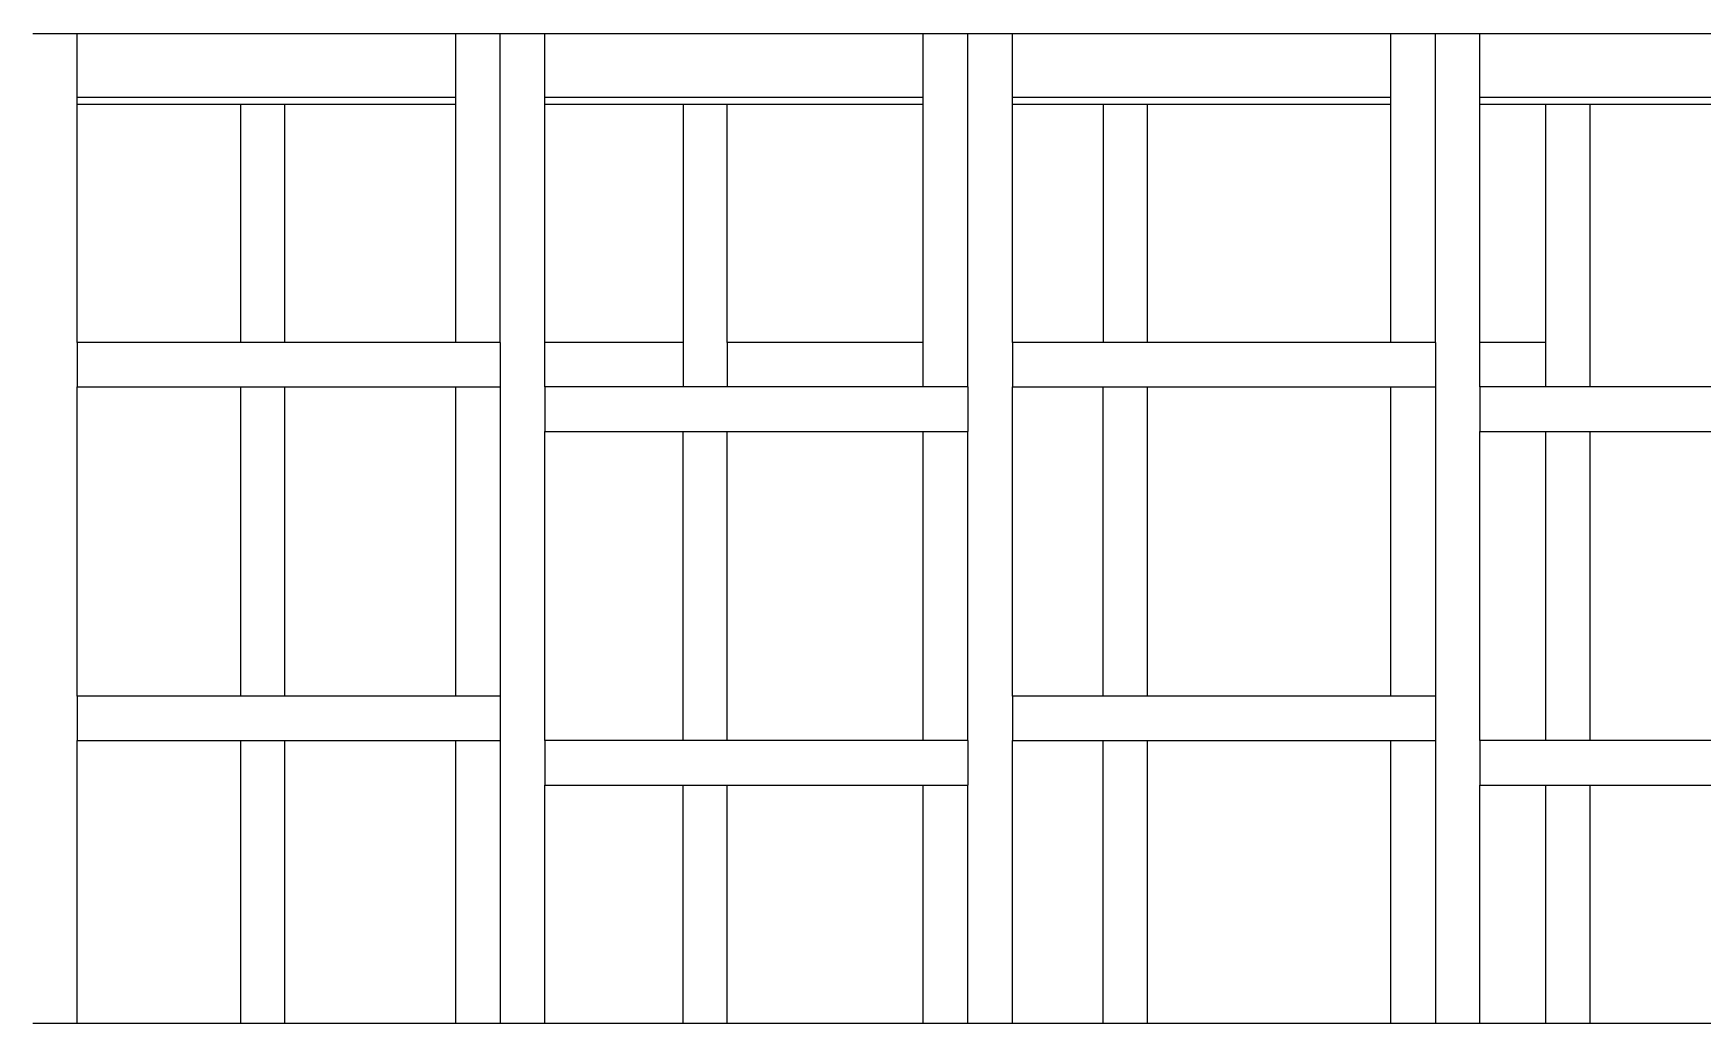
# Model space of a CAD drawing. Extents: x -60 to 60, y -13 to 16.
# Drawn here: x -19.992 to -16.244, y 7.016 to 9.241 of the extents above; entities that cross this region are included whole.
import ezdxf

# ---------------------------------------------------------------- set-up
doc = ezdxf.new("R2010")
doc.units = 0
doc.layers.get('0').update_dxf_attribs({"linetype": 'CONTINUOUS'})

msp = doc.modelspace()

# ---------------------------------------------------------------- linework, layer by layer
for p, q in [((-19.9936, 9.2407), (-19.8936, 9.2407)), ((-19.8936, 9.0967), (-19.8936, 9.2407)), ((-19.8936, 9.2407), (-19.0436, 9.2407)), ((-19.0436, 9.2407), (-18.9436, 9.2407)), ((-19.0436, 9.0967), (-19.0436, 9.2407)), ((-18.9436, 9.2407), (-18.8436, 9.2407)), ((-18.9436, 8.5464), (-18.9436, 9.2407)), ((-18.8436, 9.2407), (-17.9936, 9.2407)), ((-18.8436, 9.0967), (-18.8436, 9.2407)), ((-17.9936, 9.2407), (-17.8936, 9.2407)), ((-17.9936, 9.0967), (-17.9936, 9.2407)), ((-17.8936, 9.2407), (-17.7936, 9.2407)), ((-17.8936, 8.4464), (-17.8936, 9.2407)), ((-17.7936, 9.0967), (-17.7936, 9.2407)), ((-17.7936, 9.2407), (-16.9436, 9.2407)), ((-16.9436, 9.2407), (-16.8436, 9.2407)), ((-16.9436, 9.0967), (-16.9436, 9.2407)), ((-16.8436, 9.2407), (-16.7436, 9.2407)), ((-16.8436, 8.5464), (-16.8436, 9.2407)), ((-16.7436, 9.2407), (-15.8936, 9.2407)), ((-16.7436, 9.0967), (-16.7436, 9.2407)), ((-19.0436, 9.0967), (-19.8936, 9.0967)), ((-19.8936, 9.0807), (-19.8936, 9.0967)), ((-19.5264, 9.0807), (-19.8936, 9.0807)), ((-19.8936, 8.5464), (-19.8936, 9.0807)), ((-19.5264, 8.5464), (-19.5264, 9.0807)), ((-19.4271, 9.0807), (-19.5264, 9.0807)), ((-19.4271, 8.5464), (-19.4271, 9.0807)), ((-19.0436, 9.0807), (-19.4271, 9.0807)), ((-19.0436, 9.0807), (-19.0436, 9.0967)), ((-19.0436, 8.5464), (-19.0436, 9.0807)), ((-17.9936, 9.0967), (-18.8436, 9.0967)), ((-18.8436, 9.0807), (-18.8436, 9.0967)), ((-18.5332, 9.0807), (-18.8436, 9.0807)), ((-18.8436, 8.5464), (-18.8436, 9.0807)), ((-18.5332, 9.0807), (-18.5332, 8.5464)), ((-18.4338, 9.0807), (-18.5332, 9.0807)), ((-18.4338, 8.5464), (-18.4338, 9.0807)), ((-17.9936, 9.0807), (-18.4338, 9.0807)), ((-17.9936, 9.0807), (-17.9936, 9.0967)), ((-17.9936, 8.5464), (-17.9936, 9.0807)), ((-16.9436, 9.0967), (-17.7936, 9.0967)), ((-17.7936, 9.0807), (-17.7936, 9.0967)), ((-17.5896, 9.0807), (-17.7936, 9.0807)), ((-17.7936, 8.5464), (-17.7936, 9.0807)), ((-17.5896, 9.0807), (-17.5896, 8.5464)), ((-17.4903, 9.0807), (-17.5896, 9.0807)), ((-17.4903, 8.5464), (-17.4903, 9.0807)), ((-16.9436, 9.0807), (-17.4903, 9.0807)), ((-16.9436, 9.0807), (-16.9436, 9.0967)), ((-16.9436, 8.5464), (-16.9436, 9.0807)), ((-15.8936, 9.0967), (-16.7436, 9.0967)), ((-16.7436, 9.0807), (-16.7436, 9.0967)), ((-16.5963, 9.0807), (-16.7436, 9.0807)), ((-16.7436, 8.5464), (-16.7436, 9.0807)), ((-16.5963, 9.0807), (-16.5963, 8.5464)), ((-16.497, 9.0807), (-16.5963, 9.0807)), ((-16.497, 9.0807), (-16.497, 8.4464)), ((-15.8936, 9.0807), (-16.497, 9.0807)), ((-19.8936, 8.5464), (-19.8936, 8.4464)), ((-19.5264, 8.5464), (-19.8936, 8.5464)), ((-19.4271, 8.5464), (-19.5264, 8.5464)), ((-19.0436, 8.5464), (-19.4271, 8.5464)), ((-18.9436, 8.5464), (-19.0436, 8.5464)), ((-18.9436, 8.5464), (-18.9436, 8.4464)), ((-18.5332, 8.5464), (-18.8436, 8.5464)), ((-18.8436, 8.4464), (-18.8436, 8.5464)), ((-18.5332, 8.5464), (-18.5332, 8.4464)), ((-17.9936, 8.5464), (-18.4338, 8.5464)), ((-18.4338, 8.5464), (-18.4338, 8.4464)), ((-17.9936, 8.4464), (-17.9936, 8.5464)), ((-17.5896, 8.5464), (-17.7936, 8.5464)), ((-17.7936, 8.5464), (-17.7936, 8.4464)), ((-17.4903, 8.5464), (-17.5896, 8.5464)), ((-16.9436, 8.5464), (-17.4903, 8.5464)), ((-16.8436, 8.5464), (-16.9436, 8.5464)), ((-16.8436, 8.5464), (-16.8436, 8.4464)), ((-16.5963, 8.5464), (-16.7436, 8.5464)), ((-16.7436, 8.4464), (-16.7436, 8.5464)), ((-16.5963, 8.5464), (-16.5963, 8.4464)), ((-19.8936, 7.7521), (-19.8936, 8.4464)), ((-19.8936, 8.4464), (-19.5264, 8.4464)), ((-19.5264, 7.7521), (-19.5264, 8.4464)), ((-19.5264, 8.4464), (-19.4271, 8.4464)), ((-19.4271, 7.7521), (-19.4271, 8.4464)), ((-19.4271, 8.4464), (-19.0436, 8.4464)), ((-19.0436, 7.7521), (-19.0436, 8.4464)), ((-19.0436, 8.4464), (-18.9436, 8.4464)), ((-18.9436, 8.4464), (-18.9436, 7.7521)), ((-18.5332, 8.4464), (-18.8436, 8.4464)), ((-18.8436, 8.4464), (-18.8436, 8.3464)), ((-18.4338, 8.4464), (-18.5332, 8.4464)), ((-17.9936, 8.4464), (-18.4338, 8.4464)), ((-17.8936, 8.4464), (-17.9936, 8.4464)), ((-17.8936, 8.4464), (-17.8936, 8.3464)), ((-17.7936, 8.4464), (-17.5896, 8.4464)), ((-17.7936, 7.7521), (-17.7936, 8.4464)), ((-17.5896, 7.7521), (-17.5896, 8.4464)), ((-17.5896, 8.4464), (-17.4903, 8.4464)), ((-17.4903, 7.7521), (-17.4903, 8.4464)), ((-17.4903, 8.4464), (-16.9436, 8.4464)), ((-16.9436, 7.7521), (-16.9436, 8.4464)), ((-16.9436, 8.4464), (-16.8436, 8.4464)), ((-16.8436, 8.4464), (-16.8436, 7.7521)), ((-16.5963, 8.4464), (-16.7436, 8.4464)), ((-16.7436, 8.4464), (-16.7436, 8.3464)), ((-16.497, 8.4464), (-16.5963, 8.4464)), ((-15.8936, 8.4464), (-16.497, 8.4464)), ((-18.8436, 7.6521), (-18.8436, 8.3464)), ((-18.8436, 8.3464), (-18.5332, 8.3464)), ((-18.5332, 7.6521), (-18.5332, 8.3464)), ((-18.5332, 8.3464), (-18.4338, 8.3464)), ((-18.4338, 7.6521), (-18.4338, 8.3464)), ((-18.4338, 8.3464), (-17.9936, 8.3464)), ((-17.9936, 7.6521), (-17.9936, 8.3464)), ((-17.9936, 8.3464), (-17.8936, 8.3464)), ((-17.8936, 7.6521), (-17.8936, 8.3464)), ((-16.7436, 7.6521), (-16.7436, 8.3464)), ((-16.7436, 8.3464), (-16.5963, 8.3464)), ((-16.5963, 8.3464), (-16.5963, 7.6521)), ((-16.5963, 8.3464), (-16.497, 8.3464)), ((-16.497, 8.3464), (-16.497, 7.6521)), ((-16.497, 8.3464), (-15.8936, 8.3464)), ((-19.8936, 7.7521), (-19.8936, 7.6521)), ((-19.5264, 7.7521), (-19.8936, 7.7521)), ((-19.4271, 7.7521), (-19.5264, 7.7521)), ((-19.0436, 7.7521), (-19.4271, 7.7521)), ((-18.9436, 7.7521), (-19.0436, 7.7521)), ((-18.9436, 7.7521), (-18.9436, 7.6521)), ((-17.7936, 7.7521), (-17.7936, 7.6521)), ((-17.5896, 7.7521), (-17.7936, 7.7521)), ((-17.4903, 7.7521), (-17.5896, 7.7521)), ((-16.9436, 7.7521), (-17.4903, 7.7521)), ((-16.8436, 7.7521), (-16.9436, 7.7521)), ((-16.8436, 7.7521), (-16.8436, 7.6521)), ((-19.8936, 7.0164), (-19.8936, 7.6521)), ((-19.8936, 7.6521), (-19.5264, 7.6521)), ((-19.5264, 7.0164), (-19.5264, 7.6521)), ((-19.5264, 7.6521), (-19.4271, 7.6521)), ((-19.4271, 7.0164), (-19.4271, 7.6521)), ((-19.4271, 7.6521), (-19.0436, 7.6521)), ((-19.0436, 7.0164), (-19.0436, 7.6521)), ((-19.0436, 7.6521), (-18.9436, 7.6521)), ((-18.9436, 7.6521), (-18.9436, 7.0164)), ((-18.8436, 7.6521), (-18.8436, 7.5521)), ((-18.5332, 7.6521), (-18.8436, 7.6521)), ((-18.4338, 7.6521), (-18.5332, 7.6521)), ((-17.9936, 7.6521), (-18.4338, 7.6521)), ((-17.8936, 7.6521), (-17.9936, 7.6521)), ((-17.8936, 7.6521), (-17.8936, 7.5521)), ((-17.7936, 7.0164), (-17.7936, 7.6521)), ((-17.7936, 7.6521), (-17.5896, 7.6521)), ((-17.5896, 7.0164), (-17.5896, 7.6521)), ((-17.5896, 7.6521), (-17.4903, 7.6521)), ((-17.4903, 7.0164), (-17.4903, 7.6521)), ((-17.4903, 7.6521), (-16.9436, 7.6521)), ((-16.9436, 7.0164), (-16.9436, 7.6521)), ((-16.9436, 7.6521), (-16.8436, 7.6521)), ((-16.8436, 7.6521), (-16.8436, 7.0164)), ((-16.7436, 7.6521), (-16.7436, 7.5521)), ((-16.5963, 7.6521), (-16.7436, 7.6521)), ((-16.497, 7.6521), (-16.5963, 7.6521)), ((-15.8936, 7.6521), (-16.497, 7.6521)), ((-18.8436, 7.0164), (-18.8436, 7.5521)), ((-18.8436, 7.5521), (-18.5332, 7.5521)), ((-18.5332, 7.0164), (-18.5332, 7.5521)), ((-18.5332, 7.5521), (-18.4338, 7.5521)), ((-18.4338, 7.0164), (-18.4338, 7.5521)), ((-18.4338, 7.5521), (-17.9936, 7.5521)), ((-17.9936, 7.0164), (-17.9936, 7.5521)), ((-17.9936, 7.5521), (-17.8936, 7.5521)), ((-17.8936, 7.0164), (-17.8936, 7.5521)), ((-16.7436, 7.0164), (-16.7436, 7.5521)), ((-16.7436, 7.5521), (-16.5963, 7.5521)), ((-16.5963, 7.5521), (-16.5963, 7.0164)), ((-16.5963, 7.5521), (-16.497, 7.5521)), ((-16.497, 7.5521), (-16.497, 7.0164)), ((-16.497, 7.5521), (-15.8936, 7.5521)), ((-19.8936, 7.0164), (-19.9936, 7.0164)), ((-19.5264, 7.0164), (-19.8936, 7.0164)), ((-19.4271, 7.0164), (-19.5264, 7.0164)), ((-19.0436, 7.0164), (-19.4271, 7.0164)), ((-18.9436, 7.0164), (-19.0436, 7.0164)), ((-18.8436, 7.0164), (-18.9436, 7.0164)), ((-18.5332, 7.0164), (-18.8436, 7.0164)), ((-18.4338, 7.0164), (-18.5332, 7.0164)), ((-17.9936, 7.0164), (-18.4338, 7.0164)), ((-17.8936, 7.0164), (-17.9936, 7.0164)), ((-17.7936, 7.0164), (-17.8936, 7.0164)), ((-17.5896, 7.0164), (-17.7936, 7.0164)), ((-17.4903, 7.0164), (-17.5896, 7.0164)), ((-16.9436, 7.0164), (-17.4903, 7.0164)), ((-16.8436, 7.0164), (-16.9436, 7.0164)), ((-16.7436, 7.0164), (-16.8436, 7.0164)), ((-16.5963, 7.0164), (-16.7436, 7.0164)), ((-16.497, 7.0164), (-16.5963, 7.0164)), ((-15.8936, 7.0164), (-16.497, 7.0164))]:
    msp.add_line(p, q)

doc.saveas('drawing.dxf')
